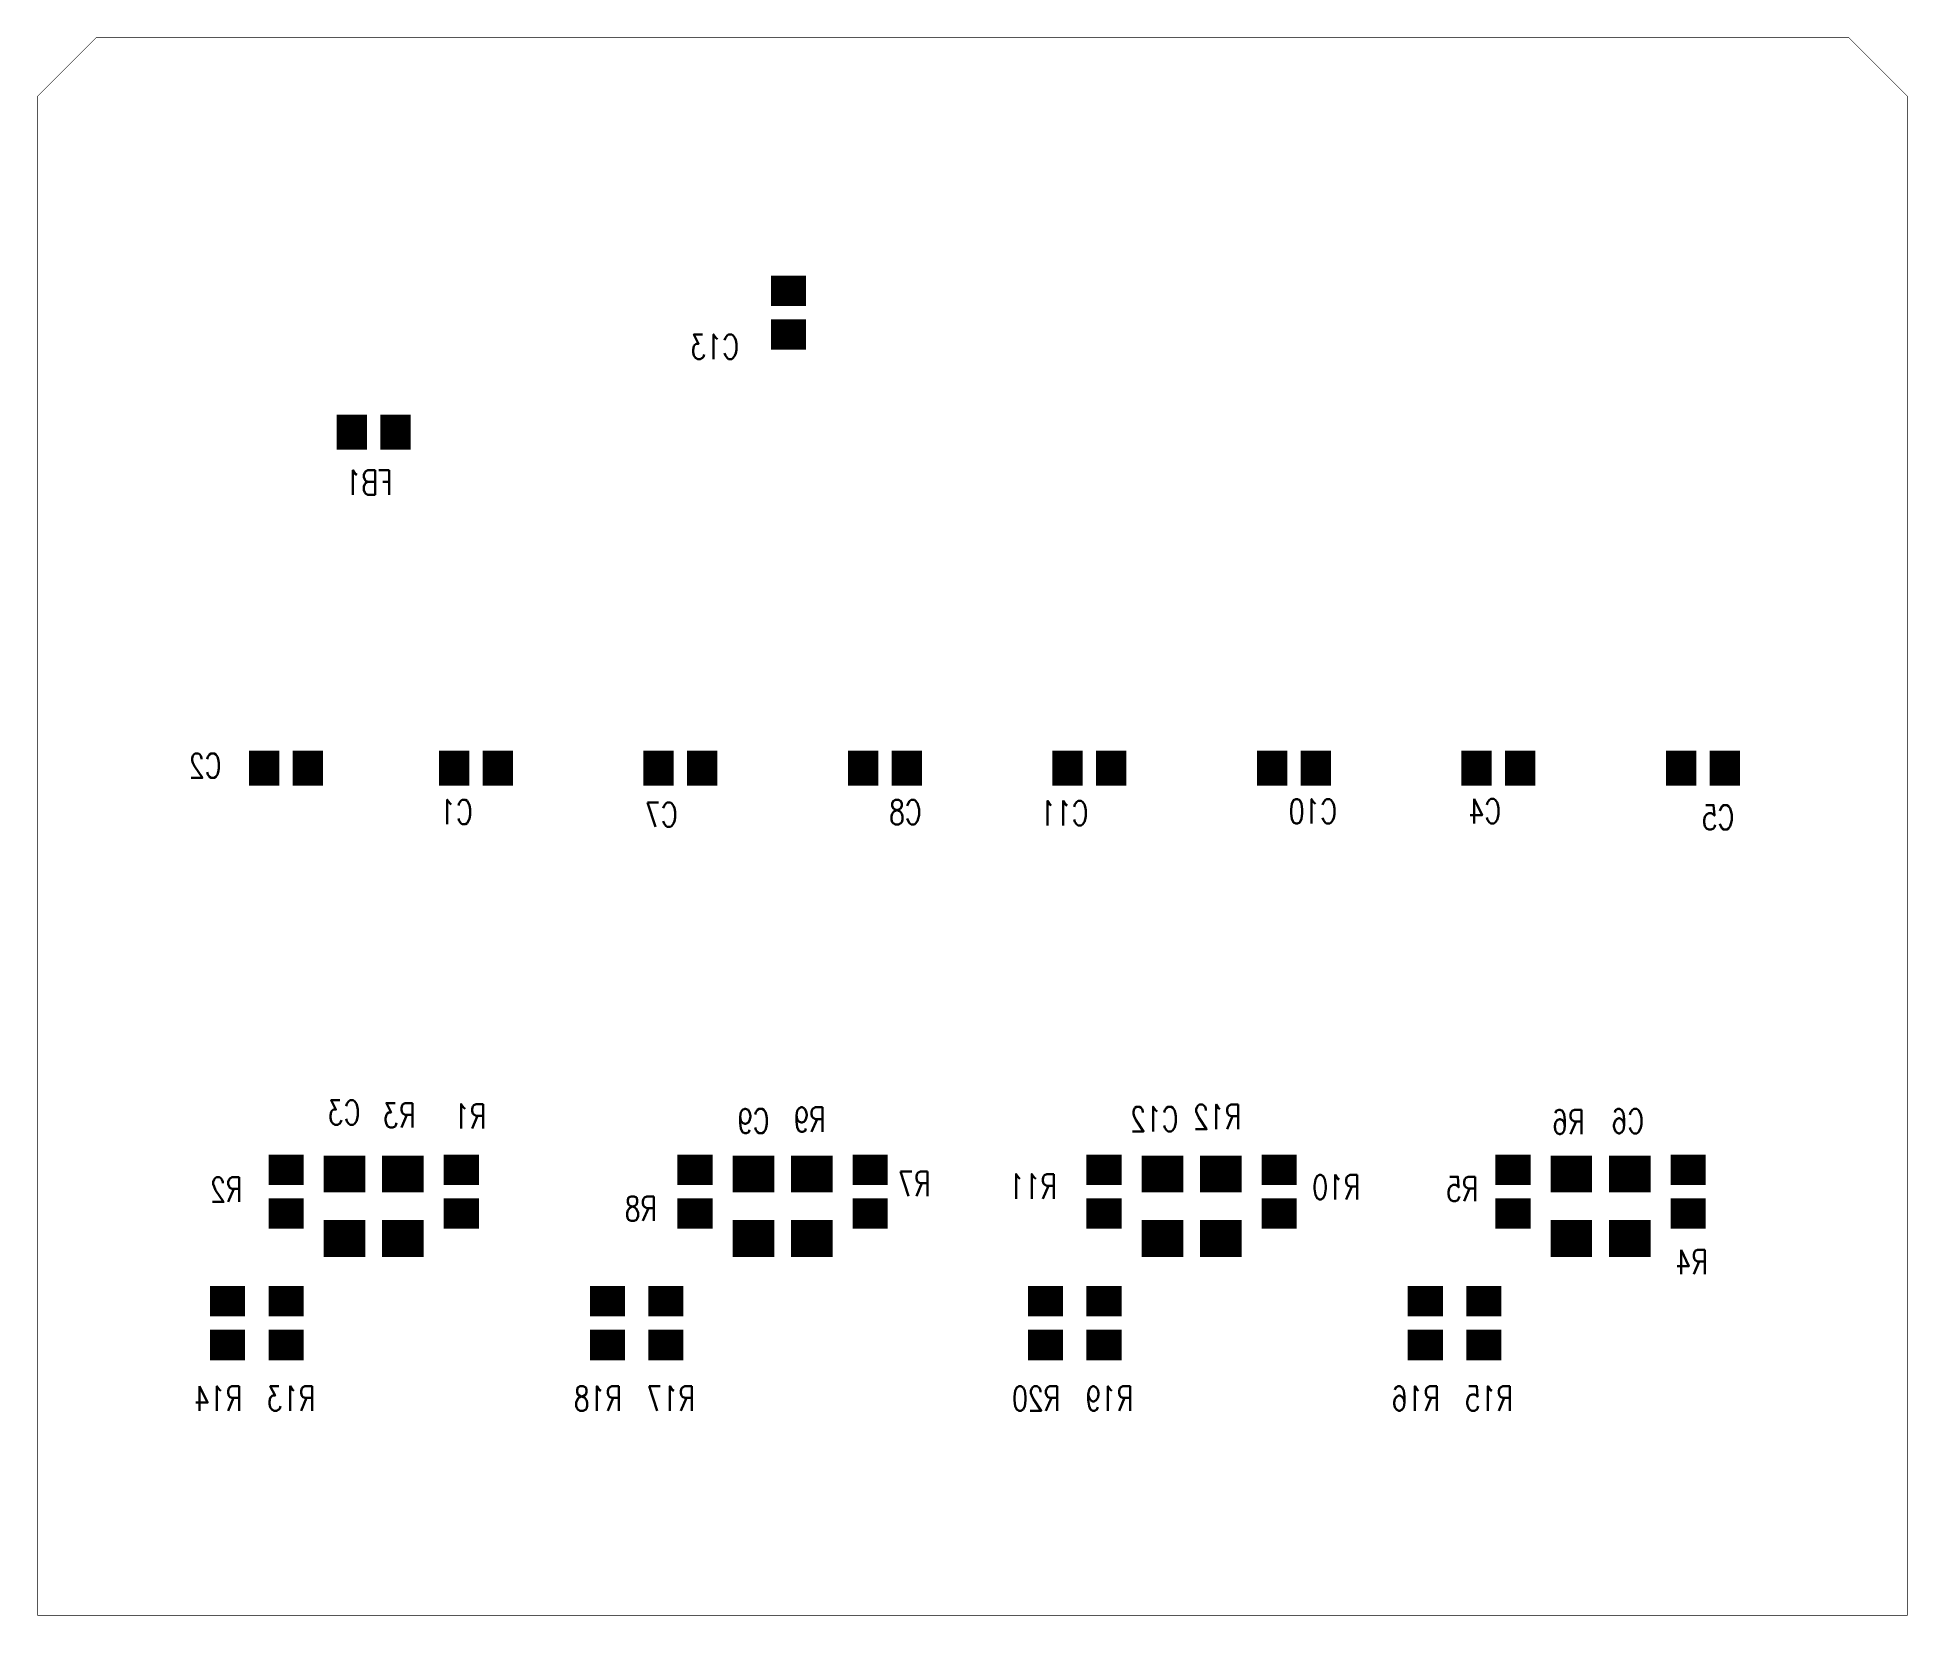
# Model space of a CAD drawing. Extents: x -1 to 3200, y -1 to 2700.
import ezdxf

# ---------------------------------------------------------------- set-up
doc = ezdxf.new("R2010")
doc.units = 0
for name, color, linetype in [('BOARD_OUTLINE_00', 255, 'CONTINUOUS'), ('DRIL_PLTE_THRU_04', 1, 'CONTINUOUS'), ('PADS_BOT', 23, 'CONTINUOUS'), ('PADS_INNER', 23, 'CONTINUOUS'), ('PART_NAME_29', 6, 'CONTINUOUS')]:
    doc.layers.add(name, color=color, linetype=linetype)
doc.styles.add('W8', font='simplex', dxfattribs={"width": 0.75})

# ---------------------------------------------------------------- blocks, each defined once
blk = doc.blocks.new('SMOOTH_1')
at = {"const_width": 0.5}
blk.add_lwpolyline([(-0.25, 0, 1), (0.25, 0, 1)], format="xyb", close=True, dxfattribs=at)
blk = doc.blocks.new('BOARD_1')
at = {"layer": 'BOARD_OUTLINE_00', "const_width": 1}
blk.add_lwpolyline([(0, 0), (0, 2600), (100, 2700), (3099.8, 2700), (3199.9, 2599.9), (3199.9, 0)], close=True, dxfattribs=at)
at = {"layer": 'BOARD_OUTLINE_00'}
for p in [(100, 2700), (3099.8, 2700), (0, 2600), (3199.9, 2599.9), (0, 0), (3199.9, 0)]:
    blk.add_blockref('SMOOTH_1', p, dxfattribs=at)
blk = doc.blocks.new('DRIL_HOLE_0')
blk.add_lwpolyline([(0, 0, 1), (0, 0, 1)], format="xyb", close=True)
blk = doc.blocks.new('PAD_0')
blk.add_lwpolyline([(0, 0, 1), (0, 0, 1)], format="xyb", close=True)
blk = doc.blocks.new('PAD_1')
at = {"const_width": 52}
blk.add_lwpolyline([(-30, 0), (30, 0)], dxfattribs=at)
blk = doc.blocks.new('STK_BOT_5')
at = {"layer": 'DRIL_PLTE_THRU_04'}
blk.add_blockref('DRIL_HOLE_0', (0, 0), dxfattribs=at)
at = {"layer": 'PADS_BOT', "rotation": 90}
blk.add_blockref('PAD_1', (0, 0), dxfattribs=at)
at = {"layer": 'PADS_INNER'}
blk.add_blockref('PAD_0', (0, 0), dxfattribs=at)
blk = doc.blocks.new('SYM_BOT_5')
for p in [(-37.4, 0), (37.4, 0)]:
    blk.add_blockref('STK_BOT_5', p)
blk = doc.blocks.new('PART_BOT_1')
blk.add_blockref('SYM_BOT_5', (0, 0))
at = {"layer": 'PART_NAME_29', "style": 'W8', "width": 0.75}
blk.add_text('R1', height=42, rotation=90, dxfattribs=at).set_placement((-107.9, -42.8))
blk = doc.blocks.new('PART_BOT_2')
blk.add_blockref('SYM_BOT_5', (0, 0))
at = {"layer": 'PART_NAME_29', "style": 'W8', "width": 0.75}
blk.add_text('R2', height=42, rotation=90, dxfattribs=at).set_placement((17.4, 74.6))
blk = doc.blocks.new('PAD_2')
at = {"const_width": 63}
blk.add_lwpolyline([(-35.5, 0), (35.5, 0)], dxfattribs=at)
blk = doc.blocks.new('STK_BOT_6')
at = {"layer": 'DRIL_PLTE_THRU_04'}
blk.add_blockref('DRIL_HOLE_0', (0, 0), dxfattribs=at)
at = {"layer": 'PADS_BOT', "rotation": 90}
blk.add_blockref('PAD_2', (0, 0), dxfattribs=at)
at = {"layer": 'PADS_INNER'}
blk.add_blockref('PAD_0', (0, 0), dxfattribs=at)
blk = doc.blocks.new('SYM_BOT_6')
for p in [(-55.1, 0), (55.1, 0)]:
    blk.add_blockref('STK_BOT_6', p)
blk = doc.blocks.new('PART_BOT_3')
blk.add_blockref('SYM_BOT_6', (0, 0))
at = {"layer": 'PART_NAME_29', "style": 'W8', "width": 0.75}
blk.add_text('C3', height=42, rotation=90, dxfattribs=at).set_placement((-139.55, -27.15))
blk = doc.blocks.new('SYM_BOT_7')
for p in [(-55.1, 0), (55.1, 0)]:
    blk.add_blockref('STK_BOT_6', p)
blk = doc.blocks.new('PART_BOT_4')
blk.add_blockref('SYM_BOT_7', (0, 0))
at = {"layer": 'PART_NAME_29', "style": 'W8', "width": 0.75}
blk.add_text('R3', height=42, rotation=270, dxfattribs=at).set_placement((134.73, 21.72))
blk = doc.blocks.new('PART_BOT_6')
blk.add_blockref('SYM_BOT_5', (0, 0))
at = {"layer": 'PART_NAME_29', "style": 'W8', "width": 0.75}
blk.add_text('R4', height=42, rotation=90, dxfattribs=at).set_placement((141.4, -33.6))
blk = doc.blocks.new('PART_BOT_7')
blk.add_blockref('SYM_BOT_5', (0, 0))
at = {"layer": 'PART_NAME_29', "style": 'W8', "width": 0.75}
blk.add_text('R5', height=42, rotation=90, dxfattribs=at).set_placement((16.4, 59.3))
blk = doc.blocks.new('PART_BOT_8')
blk.add_blockref('SYM_BOT_6', (0, 0))
at = {"layer": 'PART_NAME_29', "style": 'W8', "width": 0.75}
blk.add_text('C6', height=42, rotation=90, dxfattribs=at).set_placement((-124.75, -24.1))
blk = doc.blocks.new('PART_BOT_9')
blk.add_blockref('SYM_BOT_7', (0, 0))
at = {"layer": 'PART_NAME_29', "style": 'W8', "width": 0.75}
blk.add_text('R6', height=42, rotation=270, dxfattribs=at).set_placement((123.27, 22.73))
blk = doc.blocks.new('PART_BOT_11')
blk.add_blockref('SYM_BOT_5', (0, 0))
at = {"layer": 'PART_NAME_29', "style": 'W8', "width": 0.75}
blk.add_text('R7', height=42, rotation=90, dxfattribs=at).set_placement((7.72, -103.24))
blk = doc.blocks.new('PART_BOT_12')
blk.add_blockref('SYM_BOT_5', (0, 0))
at = {"layer": 'PART_NAME_29', "style": 'W8', "width": 0.75}
blk.add_text('R8', height=42, rotation=90, dxfattribs=at).set_placement((50, 65))
blk = doc.blocks.new('PART_BOT_13')
blk.add_blockref('SYM_BOT_6', (0, 0))
at = {"layer": 'PART_NAME_29', "style": 'W8', "width": 0.75}
blk.add_text('C9', height=42, rotation=90, dxfattribs=at).set_placement((-124.89, -27.16))
blk = doc.blocks.new('PART_BOT_14')
blk.add_blockref('SYM_BOT_7', (0, 0))
at = {"layer": 'PART_NAME_29', "style": 'W8', "width": 0.75}
blk.add_text('R9', height=42, rotation=270, dxfattribs=at).set_placement((127.35, 23.7))
blk = doc.blocks.new('PART_BOT_16')
blk.add_blockref('SYM_BOT_5', (0, 0))
at = {"layer": 'PART_NAME_29', "style": 'W8', "width": 0.75}
blk.add_text('R10', height=42, rotation=90, dxfattribs=at).set_placement((13.26, -138.82))
blk = doc.blocks.new('PART_BOT_17')
blk.add_blockref('SYM_BOT_5', (0, 0))
at = {"layer": 'PART_NAME_29', "style": 'W8', "width": 0.75}
blk.add_text('R11', height=42, rotation=90, dxfattribs=at).set_placement((12, 80.4))
blk = doc.blocks.new('PART_BOT_18')
blk.add_blockref('SYM_BOT_6', (0, 0))
at = {"layer": 'PART_NAME_29', "style": 'W8', "width": 0.75}
blk.add_text('C12', height=42, rotation=90, dxfattribs=at).set_placement((-128.22, -27.16))
blk = doc.blocks.new('PART_BOT_19')
blk.add_blockref('SYM_BOT_7', (0, 0))
at = {"layer": 'PART_NAME_29', "style": 'W8', "width": 0.75}
blk.add_text('R12', height=42, rotation=270, dxfattribs=at).set_placement((131.94, 34.97))
blk = doc.blocks.new('SYM_BOT_9')
for p in [(-37.4, 0), (37.4, 0)]:
    blk.add_blockref('STK_BOT_5', p)
blk = doc.blocks.new('PART_BOT_22')
blk.add_blockref('SYM_BOT_9', (0, 0))
at = {"layer": 'PART_NAME_29', "style": 'W8', "width": 0.75}
blk.add_text('FB1', height=42, rotation=180, dxfattribs=at).set_placement((32, 107.4))
blk = doc.blocks.new('SYM_BOT_4')
for p in [(-37.4, 0), (37.4, 0)]:
    blk.add_blockref('STK_BOT_5', p)
blk = doc.blocks.new('PART_BOT_25')
blk.add_blockref('SYM_BOT_4', (0, 0))
at = {"layer": 'PART_NAME_29', "style": 'W8', "width": 0.75}
blk.add_text('C1', height=42, rotation=180, dxfattribs=at).set_placement((-5.77, 96.15))
blk = doc.blocks.new('PART_BOT_26')
blk.add_blockref('SYM_BOT_4', (0, 0))
at = {"layer": 'PART_NAME_29', "style": 'W8', "width": 0.75}
blk.add_text('C10', height=42, rotation=180, dxfattribs=at).set_placement((73.5, 95))
blk = doc.blocks.new('PART_BOT_27')
blk.add_blockref('SYM_BOT_4', (0, 0))
at = {"layer": 'PART_NAME_29', "style": 'W8', "width": 0.75}
blk.add_text('C11', height=42, dxfattribs=at).set_placement((1.77, -98.13))
blk = doc.blocks.new('PART_BOT_28')
blk.add_blockref('SYM_BOT_4', (0, 0))
at = {"layer": 'PART_NAME_29', "style": 'W8', "width": 0.75}
blk.add_text('C13', height=42, rotation=270, dxfattribs=at).set_placement((-79.3, -84.9))
blk = doc.blocks.new('PART_BOT_32')
blk.add_blockref('SYM_BOT_4', (0, 0))
at = {"layer": 'PART_NAME_29', "style": 'W8', "width": 0.75}
blk.add_text('C2', height=42, dxfattribs=at).set_placement((110.81, -16.9))
blk = doc.blocks.new('PART_BOT_33')
blk.add_blockref('SYM_BOT_4', (0, 0))
at = {"layer": 'PART_NAME_29', "style": 'W8', "width": 0.75}
blk.add_text('C4', height=42, dxfattribs=at).set_placement((-4.49, -94.77))
blk = doc.blocks.new('PART_BOT_34')
blk.add_blockref('SYM_BOT_4', (0, 0))
at = {"layer": 'PART_NAME_29', "style": 'W8', "width": 0.75}
blk.add_text('C5', height=42, rotation=180, dxfattribs=at).set_placement((53.4, 105.3))
blk = doc.blocks.new('PART_BOT_35')
blk.add_blockref('SYM_BOT_4', (0, 0))
at = {"layer": 'PART_NAME_29', "style": 'W8', "width": 0.75}
blk.add_text('C7', height=42, dxfattribs=at).set_placement((4.97, -100.81))
blk = doc.blocks.new('PART_BOT_36')
blk.add_blockref('SYM_BOT_4', (0, 0))
at = {"layer": 'PART_NAME_29', "style": 'W8', "width": 0.75}
blk.add_text('C8', height=42, rotation=180, dxfattribs=at).set_placement((62.6, 96.6))
blk = doc.blocks.new('PART_BOT_37')
blk.add_blockref('SYM_BOT_5', (0, 0))
at = {"layer": 'PART_NAME_29', "style": 'W8', "width": 0.75}
blk.add_text('R13', height=42, rotation=90, dxfattribs=at).set_placement((150, -50))
blk = doc.blocks.new('PART_BOT_38')
blk.add_blockref('SYM_BOT_5', (0, 0))
at = {"layer": 'PART_NAME_29', "style": 'W8', "width": 0.75}
blk.add_text('R14', height=42, rotation=90, dxfattribs=at).set_placement((150, -25))
blk = doc.blocks.new('PART_BOT_39')
blk.add_blockref('SYM_BOT_5', (0, 0))
at = {"layer": 'PART_NAME_29', "style": 'W8', "width": 0.75}
blk.add_text('R15', height=42, rotation=90, dxfattribs=at).set_placement((150, -50))
blk = doc.blocks.new('PART_BOT_40')
blk.add_blockref('SYM_BOT_5', (0, 0))
at = {"layer": 'PART_NAME_29', "style": 'W8', "width": 0.75}
blk.add_text('R16', height=42, rotation=90, dxfattribs=at).set_placement((150, -25))
blk = doc.blocks.new('PART_BOT_41')
blk.add_blockref('SYM_BOT_5', (0, 0))
at = {"layer": 'PART_NAME_29', "style": 'W8', "width": 0.75}
blk.add_text('R17', height=42, rotation=90, dxfattribs=at).set_placement((150, -50))
blk = doc.blocks.new('PART_BOT_42')
blk.add_blockref('SYM_BOT_5', (0, 0))
at = {"layer": 'PART_NAME_29', "style": 'W8', "width": 0.75}
blk.add_text('R18', height=42, rotation=90, dxfattribs=at).set_placement((150, -25))
blk = doc.blocks.new('PART_BOT_43')
blk.add_blockref('SYM_BOT_5', (0, 0))
at = {"layer": 'PART_NAME_29', "style": 'W8', "width": 0.75}
blk.add_text('R19', height=42, rotation=90, dxfattribs=at).set_placement((150, -50))
blk = doc.blocks.new('PART_BOT_44')
blk.add_blockref('SYM_BOT_5', (0, 0))
at = {"layer": 'PART_NAME_29', "style": 'W8', "width": 0.75}
blk.add_text('R20', height=42, rotation=90, dxfattribs=at).set_placement((150, -25))

msp = doc.modelspace()

# ---------------------------------------------------------------- block references
msp.add_blockref('BOARD_1', (0, -0.1))
at = {"xscale": -1}
for name, p, rotation in [('PART_BOT_28', (1284.9, 2229.3), -90), ('PART_BOT_22', (575, 2025), -180), ('PART_BOT_25', (750, 1450), -180), ('PART_BOT_36', (1450, 1450), -180), ('PART_BOT_26', (2150, 1450), -180), ('PART_BOT_34', (2850, 1450), -180), ('PART_BOT_3', (525, 700), -270), ('PART_BOT_4', (625, 700), -90), ('PART_BOT_1', (725, 725), -270), ('PART_BOT_13', (1225, 700), -270), ('PART_BOT_14', (1325, 700), -90), ('PART_BOT_18', (1925, 700), -270), ('PART_BOT_19', (2025, 700), -90), ('PART_BOT_9', (2625, 700), -90), ('PART_BOT_8', (2725, 700), -270), ('PART_BOT_2', (425, 725), -270), ('PART_BOT_12', (1125, 725), -270), ('PART_BOT_11', (1425, 725), -270), ('PART_BOT_17', (1825, 725), -270), ('PART_BOT_16', (2125, 725), -270), ('PART_BOT_7', (2525, 725), -270), ('PART_BOT_6', (2825, 725), -270), ('PART_BOT_38', (325, 500), -270), ('PART_BOT_37', (425, 500), -270), ('PART_BOT_42', (975, 500), -270), ('PART_BOT_41', (1075, 500), -270), ('PART_BOT_44', (1725, 500), -270), ('PART_BOT_43', (1825, 500), -270), ('PART_BOT_40', (2375, 500), -270), ('PART_BOT_39', (2475, 500), -270)]:
    msp.add_blockref(name, p, dxfattribs=dict(at, rotation=rotation))
for name, p in [('PART_BOT_32', (425, 1450)), ('PART_BOT_35', (1100, 1450)), ('PART_BOT_27', (1800, 1450)), ('PART_BOT_33', (2500, 1450))]:
    msp.add_blockref(name, p, dxfattribs=at)

doc.saveas('drawing.dxf')
